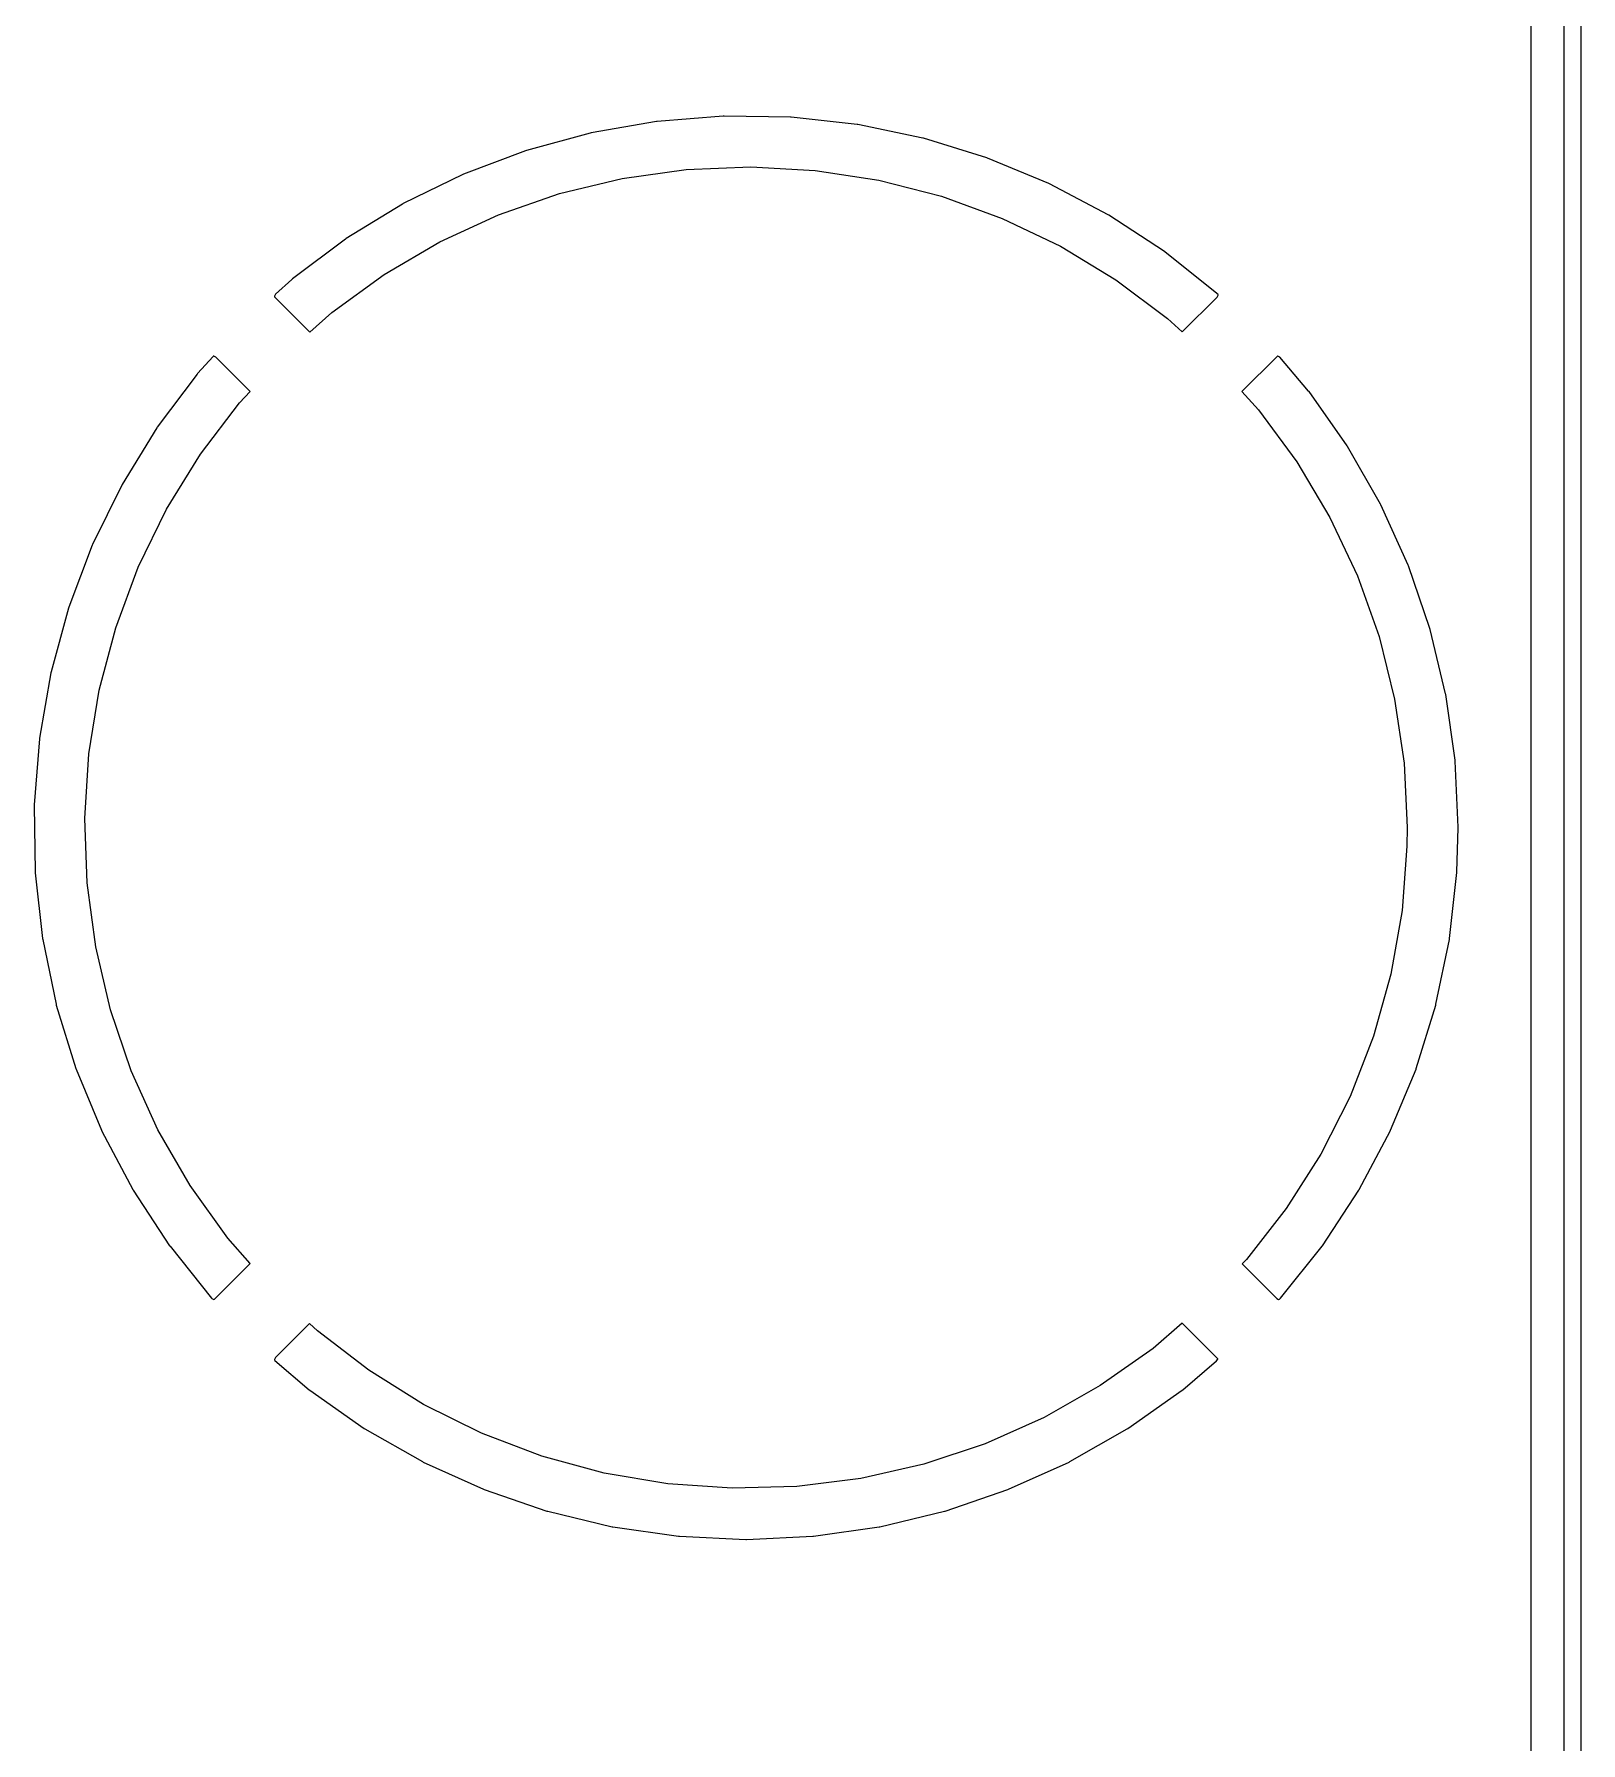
# Model space of a CAD drawing. Extents: x 0 to 4.25, y -4.33 to 0.
# Drawn here: x 3.8856 to 4.2539, y -1.2024 to -0.7952 of the extents above; entities that cross this region are included whole.
import ezdxf

# ---------------------------------------------------------------- set-up
doc = ezdxf.new("R2010")
doc.units = 0
doc.header["$MEASUREMENT"] = 0
doc.layers.add('BLACK', color=7, linetype='CONTINUOUS')

msp = doc.modelspace()

# ---------------------------------------------------------------- linework, layer by layer
at = {"layer": 'BLACK', "linetype": 'CONTINUOUS'}
for p, q in [((4.25394, 0), (4.25394, -4.33071)), ((4.25, -4.32874), (4.25, -0.001969)), ((4.24201, -0.013961), (4.24201, -2.4072)), ((4.03377, -0.815972), (4.0182, -0.818688)), ((4.03395, -0.815949), (4.03377, -0.815972)), ((4.0497, -0.81471), (4.03395, -0.815949)), ((4.04988, -0.814704), (4.0497, -0.81471)), ((4.06568, -0.814952), (4.04988, -0.814704)), ((4.06586, -0.814964), (4.06568, -0.814952)), ((4.08156, -0.816697), (4.06586, -0.814964)), ((4.08174, -0.816726), (4.08156, -0.816697)), ((4.09721, -0.81993), (4.08174, -0.816726)), ((4.01803, -0.818729), (4.00279, -0.822897)), ((4.0182, -0.818688), (4.01803, -0.818729)), ((4.09739, -0.819975), (4.09721, -0.81993)), ((4.11249, -0.82462), (4.09739, -0.819975)), ((4.00261, -0.822954), (3.98783, -0.828538)), ((4.00279, -0.822897), (4.00261, -0.822954)), ((4.11266, -0.824683), (4.11249, -0.82462)), ((4.12726, -0.830728), (4.11266, -0.824683)), ((3.98767, -0.828611), (3.97348, -0.835561)), ((3.98783, -0.828538), (3.98767, -0.828611)), ((4.01065, -0.833179), (4.02561, -0.829561)), ((4.02561, -0.829561), (4.04085, -0.82742)), ((4.04085, -0.82742), (4.05622, -0.826775)), ((4.05622, -0.826775), (4.07158, -0.827634)), ((4.07158, -0.827634), (4.08678, -0.829988)), ((4.08678, -0.829988), (4.10169, -0.833814)), ((3.99612, -0.838239), (4.01065, -0.833179)), ((4.10169, -0.833814), (4.11614, -0.839077)), ((4.12743, -0.830807), (4.12726, -0.830728)), ((4.14139, -0.838198), (4.12743, -0.830807)), ((3.97332, -0.83565), (3.95985, -0.843904)), ((3.97348, -0.835561), (3.97332, -0.83565)), ((3.98216, -0.844692), (3.99612, -0.838239)), ((4.14155, -0.838293), (4.14139, -0.838198)), ((4.15475, -0.846965), (4.14155, -0.838293)), ((4.11614, -0.839077), (4.13002, -0.845725)), ((3.9597, -0.844007), (3.94706, -0.853492)), ((3.95985, -0.843904), (3.9597, -0.844007)), ((3.96889, -0.852478), (3.98216, -0.844692)), ((4.13002, -0.845725), (4.14318, -0.853695)), ((4.1549, -0.847073), (4.15475, -0.846965)), ((4.16723, -0.856951), (4.1549, -0.847073)), ((3.94692, -0.85361), (3.94304, -0.857141)), ((3.94706, -0.853492), (3.94692, -0.85361)), ((3.95644, -0.861522), (3.96889, -0.852478)), ((4.14318, -0.853695), (4.1555, -0.862911)), ((3.94304, -0.857141), (3.94279, -0.857588)), ((3.94279, -0.857588), (3.9428, -0.857724)), ((3.9428, -0.857724), (3.94283, -0.857766)), ((3.94283, -0.857766), (3.95122, -0.866156)), ((4.15903, -0.866138), (4.16732, -0.857854)), ((4.16736, -0.857072), (4.16723, -0.856951)), ((4.16732, -0.857854), (4.16755, -0.857395)), ((4.16753, -0.857228), (4.16736, -0.857072)), ((4.16755, -0.857395), (4.16753, -0.857228)), ((3.95122, -0.866156), (3.95644, -0.861522)), ((4.1555, -0.862911), (4.15903, -0.866138)), ((3.92819, -0.871974), (3.92448, -0.876056)), ((3.92823, -0.871944), (3.92819, -0.871974)), ((3.92837, -0.871922), (3.92823, -0.871944)), ((3.92882, -0.872156), (3.92837, -0.871922)), ((3.93699, -0.880319), (3.92882, -0.872156)), ((4.1816, -0.871972), (4.17322, -0.880348)), ((4.18169, -0.871912), (4.1816, -0.871972)), ((4.18179, -0.871904), (4.18169, -0.871912)), ((4.18223, -0.872173), (4.18179, -0.871904)), ((4.18909, -0.880212), (4.18223, -0.872173)), ((3.92436, -0.876198), (3.91487, -0.888831)), ((3.92448, -0.876056), (3.92436, -0.876198)), ((3.92518, -0.895281), (3.93448, -0.883026)), ((3.93448, -0.883026), (3.93699, -0.880319)), ((4.17322, -0.880348), (4.17716, -0.88472)), ((4.18921, -0.880358), (4.18909, -0.880212)), ((4.19829, -0.893283), (4.18921, -0.880358)), ((4.17716, -0.88472), (4.18629, -0.897104)), ((3.91477, -0.888983), (3.90652, -0.902452)), ((3.91487, -0.888831), (3.91477, -0.888983)), ((3.91712, -0.908385), (3.92518, -0.895281)), ((4.19839, -0.893438), (4.19829, -0.893283)), ((4.20622, -0.90716), (4.19839, -0.893438)), ((4.18629, -0.897104), (4.19416, -0.910319)), ((3.90643, -0.902613), (3.89948, -0.9168)), ((3.90652, -0.902452), (3.90643, -0.902613)), ((4.2063, -0.907324), (4.20622, -0.90716)), ((4.2128, -0.921722), (4.2063, -0.907324)), ((3.91037, -0.922214), (3.91712, -0.908385)), ((4.19416, -0.910319), (4.20072, -0.924241)), ((3.8994, -0.916969), (3.89382, -0.931746)), ((3.89948, -0.9168), (3.8994, -0.916969)), ((3.90501, -0.936635), (3.91037, -0.922214)), ((4.20072, -0.924241), (4.20588, -0.938735)), ((4.21287, -0.921893), (4.2128, -0.921722)), ((4.21799, -0.936838), (4.21287, -0.921893)), ((3.89376, -0.931921), (3.88959, -0.947159)), ((3.89382, -0.931746), (3.89376, -0.931921)), ((3.90108, -0.95151), (3.90501, -0.936635)), ((4.20588, -0.938735), (4.2096, -0.953664)), ((4.21804, -0.937016), (4.21799, -0.936838)), ((4.22172, -0.952376), (4.21804, -0.937016)), ((3.88955, -0.947339), (3.88684, -0.9629)), ((3.88959, -0.947159), (3.88955, -0.947339)), ((3.89862, -0.966698), (3.90108, -0.95151)), ((4.22176, -0.952558), (4.22172, -0.952376)), ((4.22399, -0.968196), (4.22176, -0.952558)), ((4.2096, -0.953664), (4.21185, -0.968885)), ((3.88682, -0.963084), (3.88558, -0.978832)), ((3.88684, -0.9629), (3.88682, -0.963084)), ((3.89765, -0.982053), (3.89862, -0.966698)), ((4.21185, -0.968885), (4.2126, -0.984252)), ((4.224, -0.968381), (4.22399, -0.968196)), ((4.22475, -0.984175), (4.224, -0.968381)), ((3.88558, -0.978832), (3.88557, -0.979017)), ((3.88557, -0.979017), (3.88582, -0.99481)), ((3.89819, -0.99743), (3.89765, -0.982053)), ((4.2126, -0.984252), (4.21254, -0.988649)), ((4.22442, -0.994826), (4.22475, -0.984329)), ((4.22475, -0.984329), (4.22475, -0.984175)), ((4.21254, -0.988649), (4.21136, -1.00399)), ((3.88582, -0.99481), (3.88583, -0.994995)), ((3.88583, -0.994995), (3.88756, -1.0107)), ((3.90022, -1.01268), (3.89819, -0.99743)), ((4.22267, -1.0107), (4.22441, -0.99498)), ((4.22441, -0.99498), (4.22442, -0.994826)), ((4.21136, -1.00399), (4.20868, -1.01914)), ((3.88756, -1.0107), (3.88759, -1.01088)), ((3.88759, -1.01088), (3.8908, -1.02635)), ((3.90374, -1.02766), (3.90022, -1.01268)), ((4.21944, -1.02635), (4.22264, -1.01088)), ((4.22264, -1.01088), (4.22267, -1.0107)), ((4.20868, -1.01914), (4.20455, -1.03396)), ((3.8908, -1.02635), (3.89084, -1.02653)), ((3.89084, -1.02653), (3.89549, -1.04163)), ((3.9087, -1.04222), (3.90374, -1.02766)), ((4.21475, -1.04163), (4.21939, -1.02653)), ((4.21939, -1.02653), (4.21944, -1.02635)), ((4.20455, -1.03396), (4.19898, -1.04831)), ((3.89549, -1.04163), (3.89555, -1.0418)), ((3.89555, -1.0418), (3.90159, -1.05639)), ((3.91505, -1.05624), (3.9087, -1.04222)), ((4.20864, -1.05639), (4.21469, -1.0418)), ((4.21469, -1.0418), (4.21475, -1.04163)), ((4.19898, -1.04831), (4.19205, -1.06204)), ((3.90159, -1.05639), (3.90167, -1.05656)), ((3.90167, -1.05656), (3.90906, -1.07052)), ((3.92275, -1.06956), (3.91505, -1.05624)), ((4.20117, -1.07052), (4.20856, -1.05656)), ((4.20856, -1.05656), (4.20864, -1.05639)), ((4.19205, -1.06204), (4.1838, -1.07503)), ((3.90906, -1.07052), (3.90916, -1.07068)), ((3.90916, -1.07068), (3.91783, -1.08388)), ((3.9317, -1.08207), (3.92275, -1.06956)), ((4.1924, -1.08388), (4.20108, -1.07068)), ((4.20108, -1.07068), (4.20117, -1.07052)), ((4.1838, -1.07503), (4.17433, -1.08715)), ((3.93702, -1.08815), (3.9317, -1.08207)), ((3.91783, -1.08388), (3.91794, -1.08403)), ((3.91794, -1.08403), (3.92782, -1.09636)), ((4.17433, -1.08715), (4.1733, -1.08824)), ((4.18242, -1.09636), (4.1923, -1.08403)), ((4.1923, -1.08403), (4.1924, -1.08388)), ((3.92851, -1.09666), (3.93702, -1.08815)), ((4.1733, -1.08824), (4.18152, -1.09645)), ((3.92782, -1.09636), (3.9279, -1.09645)), ((3.9279, -1.09645), (3.92834, -1.09669)), ((3.92834, -1.09669), (3.92851, -1.09666)), ((4.18152, -1.09645), (4.18197, -1.09669)), ((4.18197, -1.09669), (4.18214, -1.09666)), ((4.18214, -1.09666), (4.1823, -1.0965)), ((4.1823, -1.0965), (4.18242, -1.09636)), ((3.95116, -1.10241), (3.94301, -1.11056)), ((3.95305, -1.10418), (3.95116, -1.10241)), ((4.15902, -1.10235), (4.15207, -1.10835)), ((4.1674, -1.11073), (4.15902, -1.10235)), ((3.96524, -1.11357), (3.95305, -1.10418)), ((3.94301, -1.11056), (3.94277, -1.11102)), ((3.94277, -1.11102), (3.94279, -1.11112)), ((3.94279, -1.11112), (3.94286, -1.11121)), ((3.94286, -1.11121), (3.95108, -1.11823)), ((4.15207, -1.10835), (4.1395, -1.11722)), ((4.15916, -1.11823), (4.1672, -1.11136)), ((4.1672, -1.11136), (4.16747, -1.11092)), ((4.16746, -1.11082), (4.1674, -1.11073)), ((4.16747, -1.11092), (4.16746, -1.11082)), ((3.97829, -1.12172), (3.96524, -1.11357)), ((3.95108, -1.11823), (3.95122, -1.11834)), ((3.95122, -1.11834), (3.96415, -1.12742)), ((4.1395, -1.11722), (4.12612, -1.12482)), ((4.14609, -1.12742), (4.15901, -1.11834)), ((4.15901, -1.11834), (4.15916, -1.11823)), ((3.99207, -1.12856), (3.97829, -1.12172)), ((3.96415, -1.12742), (3.9643, -1.12752)), ((3.9643, -1.12752), (3.97803, -1.13535)), ((4.12612, -1.12482), (4.11207, -1.13107)), ((4.13221, -1.13535), (4.14593, -1.12752)), ((4.14593, -1.12752), (4.14609, -1.12742)), ((4.00645, -1.13402), (3.99207, -1.12856)), ((4.11207, -1.13107), (4.09747, -1.13593)), ((3.97803, -1.13535), (3.97819, -1.13543)), ((3.97819, -1.13543), (3.99259, -1.14193)), ((4.0213, -1.13806), (4.00645, -1.13402)), ((4.09747, -1.13593), (4.08246, -1.13934)), ((4.11765, -1.14193), (4.13205, -1.13543)), ((4.13205, -1.13543), (4.13221, -1.13535)), ((4.03647, -1.14062), (4.0213, -1.13806)), ((4.08246, -1.13934), (4.0672, -1.14127)), ((3.99259, -1.14193), (3.99276, -1.142)), ((3.99276, -1.142), (4.0077, -1.14712)), ((4.05182, -1.1417), (4.03647, -1.14062)), ((4.0672, -1.14127), (4.05182, -1.1417)), ((4.10253, -1.14712), (4.11748, -1.142)), ((4.11748, -1.142), (4.11765, -1.14193)), ((4.0077, -1.14712), (4.00788, -1.14717)), ((4.00788, -1.14717), (4.02324, -1.15086)), ((4.08699, -1.15086), (4.10235, -1.14717)), ((4.10235, -1.14717), (4.10253, -1.14712)), ((4.02324, -1.15086), (4.02342, -1.15089)), ((4.02342, -1.15089), (4.03906, -1.15312)), ((4.07117, -1.15312), (4.08681, -1.15089)), ((4.08681, -1.15089), (4.08699, -1.15086)), ((4.03906, -1.15312), (4.03925, -1.15314)), ((4.03925, -1.15314), (4.05503, -1.15388)), ((4.05503, -1.15388), (4.05521, -1.15388)), ((4.05521, -1.15388), (4.07099, -1.15314)), ((4.07099, -1.15314), (4.07117, -1.15312))]:
    msp.add_line(p, q, dxfattribs=at)

doc.saveas('drawing.dxf')
